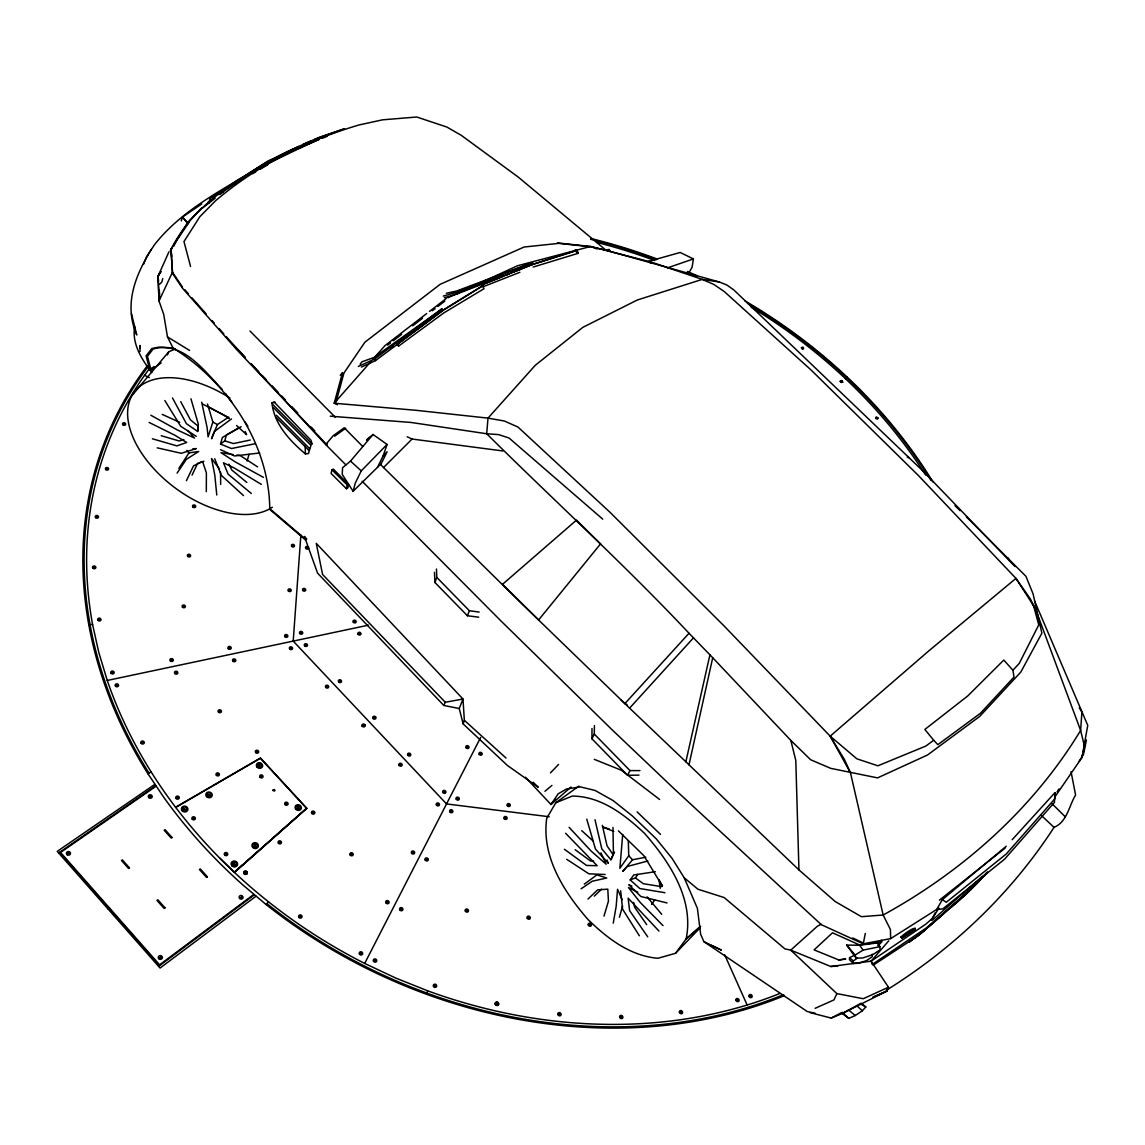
<?xml version="1.0" encoding="UTF-8"?>
<svg xmlns="http://www.w3.org/2000/svg" width="1145" height="1145" viewBox="0 0 1145 1145"><rect width="100%" height="100%" fill="white"/><g stroke="black" fill="none" stroke-linecap="round" stroke-linejoin="round"><path stroke-width="1.5" d="M872.261 954.186L872.261 956.705L866.736 960.455L858.907 963.246L853.34 963.446L849.418 959.61L849.576 957.649L855.086 954.93M206.315 491.677L206.386 472.871L202.622 461.607L193.562 465.815L186.406 480.7M638.996 775.136L627.56 775.294L591.965 738.826L591.994 728.535M131.432 313.615L136.756 334.97C122.801 302.881 136.599 272.009 154.403 244.815C177.203 215.747 209.234 196.983 240.565 178.52M362.192 481.286L500.637 620.619L611.459 729.165L674.248 788.891L821.351 924.716L863.23 943.838L890.667 938.614L936.71 909.445L942.779 908.915L1004.609 859.151L1054.445 802.373L1054.96 792.626L1012.18 839.7M140.019 351.529L140.119 345.475L140.019 348.309M591.965 738.826L594.284 734.045L594.427 725.601M1054.96 792.626L1054.788 798.881L1006.283 853.97L946.285 902.274L942.321 899.669L936.71 909.445M909.116 458.029L908.028 456.469M622.708 834.462L619.874 868.282L628.734 855.773L628.319 840.673M300.877 534.973L293.206 641.1L446.536 803.933L549.199 816.743M840.244 381.242L841.79 380.455L842.734 382.215M801.414 347.651C803.203 352.188 805.236 345.332 801.428 347.651M802.402 348.109L803.189 348.466L802.244 348.295M172.466 397.93L186.406 423.679L197.656 431.45L198.128 426.155L190.442 419.843L180.71 401.68M197.656 431.45L198.343 424.208L190.957 398.818M209.277 202.851L209.707 198.758L268.245 160.887L318.983 139.676M915.17 929.396L901.916 938.027L915.17 929.396C915.843 924.201 892.842 942.478 904.507 935.393M348.438 484.335L347.923 487.77L346.434 488.729L331.062 473.415L332.007 469.865L333.309 469.049L348.438 484.335L347.307 485.065L346.434 488.729M608.839 250.326L608.152 250.512M608.897 251.342L609.841 250.784L609.183 249.481M650.975 263.107L648.099 261.489L680.187 252.472L693.412 258.927L692.095 267.229L688.03 274.199M613.248 923.128L616.182 906.282L617.541 889.322L622.179 899.727M1054.917 796.891L1081.939 757.575L1087.75 725.357L1034.55 600.925M305.658 540.082L269.762 509.425C269.39 444.117 227.483 381.872 173.009 347.965L167.485 336.888L163.721 314.431L158.998 300.963L159.828 296.741M863.23 943.838L865.305 933.447M134.695 326.44C131.632 343.486 141.722 359.501 151.755 372.511M1086.433 739.971L1083.585 754.068L1079.148 761.353M1079.263 707.853L1081.91 712.147L1080.622 730.438C1033.248 808.685 962.988 871.145 883.153 915.012L861.426 916.687L835.263 901.587L798.938 869.914L688.989 764.803L712.72 657.731L689.032 633.257C624.082 564.213 553.937 500.408 486.697 433.755L410.969 422.448L330.261 416.193M688.989 764.803L685.869 761.769L709.929 654.825M1081.939 757.575L1084.501 746.497L1080.622 730.438L1036.297 611.187L1030.514 599.178L1015.958 578.382L918.218 475.332L811.118 370.035L724.227 291.503L713.836 284.447L702.257 279.394L651.362 262.119L590.577 246.476L557.443 242.94M373.041 434.499L350.513 461.106L342.584 467.718L342.226 474.345L353.104 491.291L355.293 483.047L361.248 470.881L387.082 444.446L373.041 434.499L366.472 440.023L370.622 436.846M162.762 278.593L161.817 282.028L159.742 284.203M336.1 401.967L343.944 373.055L364.869 342.226L440.124 284.332L524.067 247.034L558.76 243.37L590.147 246.705M255.178 443.73L231.49 448.539L220.513 444.06L224.778 440.839L226.395 434.957L239.419 427.557M619.431 917.274L622.594 905.938M220.513 444.06L222.388 437.462L241.123 426.67M247.105 461.034L249.066 454.365M603.987 916.115L608.439 901.172L607.795 889.15L597.661 889.865L588 899.04M181.296 220.87L182.484 216.977L201.821 203.924M207.503 404.028L212.855 422.061L208.089 436.889L207.088 427.471L201.677 402.138M426.742 994.332L427.629 990.811M463.167 723.926L464.355 720.319L462.981 699.022L316.249 543.331L322.589 574.489L445.276 702.257L462.981 699.022L459.217 708.526L463.167 723.926L507.292 765.375L538.222 787.273L533.212 782.278M353.104 491.291L377.478 467.346L383.189 455.782L387.082 444.446M478.696 617.184L467.418 615.752L434.957 582.49L436.775 577.381L436.474 569.022M467.418 615.752L469.335 610.714L436.775 577.381M594.999 819.734L601.783 848.817L610.9 859.795L614.521 852.08M143.554 264.309L146.517 256.852L151.269 249.381M525.398 777.212L550.974 804.491L558.145 793.857L566.646 788.919L580.429 786.916L595.071 790.436L613.176 800.613L632.298 815.898L656.114 838.684L672 858.278L684.195 877.757L697.892 889.207L724.184 897.565L784.926 948.89L790.737 950.135L830.783 966.494L871.102 961.17L888.477 987.233L886.946 991.055L842.52 1013.397L831.198 1018.062L810.073 1012.638M907.513 457.413L908.257 457.37M228.714 417.081L217.393 424.566L211.524 438.778L214.373 431.493L231.505 418.913M610.9 859.795L613.419 853.784L612.976 827.42M170.662 250.927L171.936 247.921L170.247 250.769M167.37 354.936L168.773 351.758L175.328 348.967M168.959 251.8L158.11 276.045L158.998 300.963L172.466 272.238L170.891 249.538L188.123 221.829L201.892 207.889L199.946 209.807M459.217 708.526L443.831 705.463L445.276 702.257M821.28 924.258L817.53 926.105L790.737 950.135L836.852 993.602L833.961 999.928L815.097 1008.33M192.059 475.103L197.713 463.138M886.316 990.282C953.112 948.675 1011.192 893.544 1054.03 827.363C1067.24 821.809 1068.886 806.037 1075.584 795.016L1071.033 771.601M779.859 993.459A468.477 380.827 26.2 0 1 427.844 990.883L395.884 978.116L364.683 963.432L480.671 737.423M173.782 246.146L176.029 241.781M627.56 775.294L629.993 770.599L639.955 770.614M935.308 912.651L931.486 919.979L938.943 908.085M175.571 807.254L260.473 757.99L306.803 808.284L242.182 865.548M578.855 786.114L555.797 802.788L546.737 818.274C541.299 856.603 563.898 891.726 587.943 919.449C607.279 938.299 630.065 955.946 657.931 958.279L675.521 953.298L699.938 928.008M176.788 240.321L189.268 221.901M160.901 271.694L158.11 276.045L158.998 300.963M160.873 271.666L158.082 276.017L158.54 281.226M178.863 468.405L188.954 452.905L198.715 451.473L186.363 459.317L177.103 473.114M664.93 892.714L639.812 888.534L630.179 879.932L635.432 877.929L637.808 874.365M1057.078 791.839L1059.053 788.891M651.591 904.435L654.611 900.113M630.179 879.932L633.715 874.966L655.341 871.717M675.521 953.298L686.141 938.957L699.337 927.378M241.151 866.121L242.568 864.919M360.131 364.139L361.963 361.806L373.986 357.469L441.927 308.921L442.857 310.481L396.714 344.488L398.646 346.048L443.888 312.871L483.977 288.726L482.532 285.878L441.669 310.996L440.725 309.479M340.294 375.274L342.512 372.612L334.197 403.226L337.431 404.715M131.861 395.698L168.773 351.758M645.809 857.204L632.57 859.766L622.765 871.302L627.36 866.479L647.841 860.983M987.09 872.175L971.103 888.992L926.462 927.851L872.261 964.405L871.102 961.17L888.778 940.775M555.64 799.167L550.974 804.491L571.026 787.03M370.751 361.748L334.197 403.226L416.107 410.311L487.999 418.125L504.358 421.017L517.941 427.028L610.013 512.287L724.241 626.115L830.182 736.163L856.846 758.806L877.886 765.805L925.761 746.096L933.733 740.271L937.827 744.679L980.363 713.349L1014.012 677.053L1012.91 670.254L1003.807 660.05L967.74 695.96L924.845 729.451L933.733 740.271M373.098 359.072L384.892 345.69L426.699 313.544M878.315 945.627L881.736 941.762L881.321 940.26M685.869 761.769L629.593 708.14L693.526 637.794M1006.24 846.241L942.321 899.669M621.005 699.881L624.884 703.574L689.032 633.257M147.218 365.913A472.041 383.761 26.2 0 0 147.92 773.748L163.864 797.435A478.667 388.556 26.3 0 0 242.883 884.971L266.084 904.521L268.545 901.845M841.432 1012.953L848.817 1018.392L855.272 1015.515L862.342 1010.777L865.82 1006.985L861.698 1003.592M1012.91 670.254L1019.25 663.399L1038.758 624.884L1033.549 605.705L1015.958 578.382L928.81 650.875L830.182 736.163L850.477 772.789L883.153 915.012L890.409 929.497L890.667 938.614M983.24 875.939L977.801 881.707A444.704 355.68 28.6 0 1 950.98 907.37M987.605 872.204L982.152 877.986A406.289 324.951 29.8 0 1 955.288 903.691L928.38 926.992M550.459 772.904L558.574 764.445M972.563 886.287L962.687 896.578L918.319 935.579L873.105 965.249M982.109 876.612L932.474 920.05M377.478 467.346L381.357 463.41L387.11 451.788L383.189 455.782M842.72 382.201L841.303 382.459L840.23 381.228M379.868 463.797L383.546 467.518L412.071 439.036L502.998 450.973M594.327 896.134L601.526 889.164M236.5 870.257L306.474 808.255L260.43 758.291L175.715 807.454M236.056 870.644L234.238 872.247L218.409 856.761A468.477 380.827 26.2 0 1 107.258 680.459L98.799 652.435L92.573 624.454A468.477 380.827 26.2 0 1 149.838 368.117M219.869 858.249L234.424 872.418L306.803 808.284M236.07 870.629L241.237 866.393M700.668 926.291L686.141 938.957C694.271 899.14 669.596 862.028 644.592 833.403C624.626 814.596 601.025 796.29 572.3 796.061L555.797 802.788M932.23 918.562L925.647 924.273L871.102 961.17M942.879 914.411L920.308 934.048L909.044 942.192L924.559 930.413M544.948 791.281L551.904 785.441M939.372 900.185L1005.081 848.159M202.894 207.803L215.174 198.199M220.641 193.934L223.375 191.802M915.299 928.194L905.638 934.735M429.489 311.411L446.206 298.544M387.697 345.074L390.488 342.927M393.265 340.781L401.623 334.354M412.772 325.781L422.519 318.281M432.266 310.767L435.057 308.635M437.834 306.488L444.804 301.121M253.789 894.431L159.584 964.834L60.528 852.438L156.064 786.2M158.625 966.38L254.29 894.846M255.979 896.234L160.071 968.026L57.25 851.365L154.833 784.354M358.313 366.472L374.529 359.072L441.927 308.921M400.936 341.353L403.741 339.263M414.977 330.891L422.004 325.652M361.419 367.058L375.474 360.618L442.857 310.481L482.532 285.878M584.293 884.14L596.931 874.866L606.736 878.015L592.294 881.221L581.059 888.821M390.545 348.037L393.379 345.976M418.941 327.456L421.789 325.409M334.626 436.202L345.675 428.244M108.26 909.216L109.677 908.2M273.097 790.58C279.237 790.723 268.431 790.637 274.614 789.492M362.378 726.316L364.768 724.599M373.184 718.545L375.546 716.842M842.405 380.841L840.459 381.815M845.439 378.666L847.372 377.263M154.074 366.586L149.737 369.663L146.102 355.909L151.798 348.552L159.055 347.064L173.009 347.965M161.202 362.879L151.068 370.093L147.447 356.338L153.158 348.982C182.856 340.652 204.225 370.837 222.187 389.4M58.681 852.953L155.72 785.699M853.34 963.446L853.283 960.941L857.433 958.107M241.166 897.981L241.667 896.893L240.565 897.723M326.969 443.73L325.695 444.561L251.213 364.182M234.467 864.804L235.183 864.346L234.224 863.173L233.508 863.631L234.367 864.761M207.789 202.393L210.794 200.461M183.844 808.699L185.504 809.4L183.959 809.501L184.03 808.585M856.116 958.15L855.1 955.002L863.115 950.107L879.89 946.686L880.033 949.906L872.948 954.558L862.757 957.964L856.116 958.15L846.713 945.112L859.523 945.197L878.072 942.865L879.89 946.686M252.716 173.611L255.707 171.864M260.173 169.26L267.644 164.909M842.52 1013.397L861.054 1003.192M907.384 457.127L908.157 457.256M831.198 1018.062L841.976 1012.466M875.653 418.412L877.499 419.127L877.972 417.968M318.339 139.504C263.522 165.681 199.845 191.773 171.092 249.266L172.537 273.426L182.527 288.254L236.9 349.84L327.126 445.004M298.974 146.403L296.483 147.548A354.449 272.267 22.6 0 0 265.053 164.036C248.579 172.695 234.181 184.932 218.595 194.578L236.4 180.953L260.087 166.211A385.765 298.086 23.2 0 1 291.474 149.752L310.524 141.107M447.838 297.8L467.26 288.869M473.744 285.892L517.468 265.769L590.577 246.476L597.132 248.98M446.35 293.263L456.34 291.102L532.497 262.548L533.112 264.223L577.18 250.268L578.096 253.331L533.198 267.043M147.92 773.748L149.05 773.233L141.751 761.21A470.853 382.788 26.2 0 1 148.235 366.457M148.936 773.047L151.197 772.002M888.477 987.233L863.244 998.726L836.852 993.602M302.996 144.442L319.698 137.142L344.53 128.755L314.632 139.361M441.669 310.996L442.857 310.481M322.26 138.302L327.169 136.255M574.704 250.297L575.849 249.839L576.765 252.902M519.887 272.281L483.304 286.679L481.773 284.919L533.112 264.223L456.884 294.05L444.417 297.7M533.684 264.166L577.18 250.268M481.773 284.919L502.827 276.446M506.076 275.144L509.31 273.841M517.411 270.578L520.646 269.275M443.272 296.083L456.254 292.361L532.497 262.548M456.912 293.134L503.628 275.444M511.972 272.295L515.307 271.022M667.349 267.916L693.412 258.927M271.895 402.84L274.185 402.067L311.025 440.324L311.755 442.829L308.434 453.563L305.386 453.892C289.628 440.625 274.299 424.265 271.895 402.84L275.158 402.253M183.844 439.523L179.221 440.997L161.23 435.73M199.273 462.666L203.924 461.278M107.258 680.459L368.432 625.17M250.297 440.023L233.451 443.559L224.778 440.839M881.736 941.762L859.466 944.926L832.515 932.817L814.095 949.878L838.798 959.954L845.554 959.038M838.813 959.925L845.568 959.009M259.729 452.976L234.525 455.968L220.556 449.727M88.809 624.769L92.573 624.454M192.818 448.783L196.31 448.597L181.311 453.291L157.223 447.852M830.783 966.494L837.696 966.151M605.132 874.494L588.916 873.835L566.746 859.322M841.503 380.999L841.961 381.843L841.532 381.213M593.668 861.14L590.376 860.883L575.176 849.733M469.335 610.714L479.154 612.06M1015.057 566.589L923.958 471.998L733.845 289.943L726.889 285.048L719.332 281.985L702.257 279.394L637.221 300.033L582.819 327.356L535.33 365.241L487.999 418.125L486.697 433.755L498.662 434.599L509.053 438.02L602.742 519.157M233.308 454.565L221.014 452.676L235.441 462.007L263.436 477.365M236.829 455.095L240.335 455.638L257.582 466.888M661.71 886.645L643.333 883.711L635.432 877.929M712.72 657.731L790.837 740.414L810.617 759.736L830.755 768.352L877.557 777.884L927.507 755.013L979.705 716.412L1020.753 672.144L1041.878 633.199L1033.119 593.997L1025.934 576.293L966.38 516.882M815.111 1013.21L807.282 1011.55L703.874 941.648L700.64 934.248L697.391 908.3L684.195 877.757M591.893 246.891L606.106 250.326L518.327 177.146L461.32 135.368L446.908 127.066L416.766 117.005L382.63 119.824L359.072 124.948C307.103 140.248 257.138 165.452 215.732 200.59L199.845 216.706L183.973 241.552L190.542 266.427M667.02 902.947L640.842 896.478L628.805 884.713L631.925 886.115M604.789 249.911L719.332 281.985M608.553 251.327L607.236 249.767L609.197 249.481M152.371 438.778L176.902 445.892L186.678 442.485L175.013 435.3L149.122 422.448M865.82 1006.985L860.954 1004.151M609.297 829.037L602.513 826.962L613.792 831.399M594.284 759.335L621.42 770.27L659.606 799.468M69.115 853.139L67.741 853.054L68.356 853.984M68.085 853.869L69.086 852.968M160.686 956.948L159.699 957.893L161.044 957.778L160.772 956.977M150.267 795.861L149.651 796.877M150.525 795.975L150.94 796.705M149.737 796.906L150.868 796.118M258.813 765.933L259.629 766.277L260.201 765.06L258.698 765.146L259.428 766.191M900.514 937.111L901.974 937.741M162.218 414.39L179.665 422.333M407.191 436.789L412.071 439.036M712.376 945.884L721.364 950.092L703.874 941.648M852.739 937.984L862.271 942.507M624.884 703.574L627.059 704.619M637.779 892.227L628.49 887.575L640.141 902.36L663.012 925.604M144.599 375.259L149.365 377.664M202.622 404.056L226.51 416.365L229.014 418.655M208.934 407.062L229.086 418.168M212.855 422.061L217.393 424.566M150.854 415.249L177.174 429.862L194.521 438.063L187.894 430.563M167.485 336.888L189.569 350.427M261.318 484.378L234.496 468.133L223.461 462.78L228.113 474.159L251.285 493.452M196.253 436.331L180.695 426.269L164.823 400.521M564.413 849.275L586.541 865.448L597.146 865.706L565.573 833.259M848.445 1009.933L855.272 1015.515M246.805 482.446L231.791 470.008L228.885 464.111M271.122 509.854L305.686 539.367M849.576 957.649L853.283 960.941M857.061 1006.011L862.342 1010.777M464.355 720.319L506.047 758.062M350.513 461.106L361.248 470.881M236.557 425.525L246.619 434.671L245.216 431.522M243.499 495.599L221.357 475.39L214.73 458.759M581.732 830.655L593.382 841.274M842.291 1012.395L848.817 1018.392M1041.32 815.412L1054.03 827.363M637.135 811.877L660.522 834.433M629.593 708.14L520.331 602.299L383.546 467.518M618.414 830.869L643.891 855.701L662.425 886.058L659.019 879.775L660.25 888.291M954.959 505.632L960.04 510.627M1051.997 803.69L1065.251 816.771M332.007 469.865L347.307 485.065M345.833 464.827L325.695 444.561L333.166 435.758L344.23 427.786L362.664 446.407M272.624 404.342L312.227 444.103M273.311 407.534L310.381 444.79M276.46 415.306L309.522 448.554M276.059 417.395L308.849 450.386M249.968 331.019L335.227 417.181M594.284 734.045L629.993 770.599M628.734 855.773L632.57 859.766M443.831 705.463L317.58 573.158L304.413 536.461L306.803 539.109M236.8 348.624L245.331 357.626L226.166 336.587M251.428 364.053L258.741 371.753M262.391 375.617L266.041 379.467M272.138 385.894L278.235 392.32M281.885 396.17L285.534 400.034M291.631 406.461L297.729 412.887M311.125 427.028L314.775 430.878M569.094 827.305L591.049 850.993L606.163 864.232L600.968 852.91M658.976 931.071L628.118 898.152L629.621 910.647L647.712 936.825M184.832 289.742L188.381 293.764M191.916 297.772L206.086 313.83M211.997 320.528L214.358 323.205M219.081 328.558L223.805 333.911M59.569 852.338L159.498 965.722M186.878 222.116L182.484 216.977L188.009 223.619M846.713 945.112L855.1 955.002M647.082 896.864L661.71 914.297M186.864 450.4L188.954 452.905M576.035 250.726L578.096 253.331M219.525 468.992L211.539 458.544L214.773 474.975L216.777 494.998M859.523 945.197L863.115 950.107M225.551 393.479L231.762 402.052M646.725 924.673L634.631 907.255L633.643 902.375M612.947 854.471L607.036 845.84L602.356 825.359M172.466 272.238L182.47 287.066M245.144 422.047L247.878 426.341M639.368 935.78L622.594 909.187L620.633 890.738M830.182 736.163L844.523 759.636L850.477 772.789M374.529 359.072L375.474 360.618M877.986 417.968L876.297 416.894L875.653 418.397M1008.258 558.087L1009.919 561.207M1032.175 603.386L1033.821 606.506M724.67 954.801L747.141 1004.995M606.95 860.009L608.324 863.301L595.457 849.046L586.77 819.162M531.352 263.078L531.996 264.71M397.873 344.072L398.646 346.048M456.254 292.361L456.884 294.05M790.837 740.414L795.804 760.48L798.938 869.914M482.846 284.532L483.304 286.679M170.891 249.538L171.822 256.308M159.255 289.842L159.685 295.009M434.47 572.328L434.957 582.49M878.072 942.865L878.158 945.627M305.142 445.534L305.386 453.892M220.541 472.069L220.67 484.421M364.683 963.432A468.477 380.827 26.2 0 1 234.424 872.418M596.516 242.311A468.477 380.827 26.2 0 1 654.783 260.559M751.192 307.203A468.477 380.827 26.2 0 1 925.704 475.146M711.732 945.713A1.675 1.431 40.2 0 1 711.474 945.369M783.667 994.604A470.853 382.788 26.2 0 1 427.114 993.187L412.744 987.72A470.853 382.788 26.2 0 1 266.899 903.634M590.591 239.248A470.853 382.788 26.2 0 1 656.715 259.672M687.243 272.181A470.853 382.788 26.2 0 1 696.732 276.489M747.442 303.196A470.853 382.788 26.2 0 1 931.114 480.585M784.268 995.721A472.041 383.761 26.2 0 1 266.084 904.521M590.663 238.475A472.041 383.761 26.2 0 1 656.929 258.942M687.53 271.479A472.041 383.761 26.2 0 1 697.033 275.802M744.851 300.806A472.041 383.761 26.2 0 1 932.889 481.845M272.338 507.221A90.67 52.613 36.3 0 1 168.859 483.004A90.67 52.613 36.3 0 1 133.808 392.62A90.67 52.613 36.3 0 1 229.988 398.059M877.285 418.125L876.197 417.825L877.285 418.125M749.918 995.835L751.163 996.465L749.918 995.835M750.218 995.95L750.891 996.293L750.218 995.95M736.85 999.814L738.081 1000.444L736.85 999.814M737.137 999.928L737.809 1000.272L737.165 999.843M680.316 1011.922L681.576 1012.552L680.316 1011.922M680.617 1012.037L681.304 1012.38L680.617 1012.037M620.576 1016.746C621.391 1019.393 622.637 1015.171 620.576 1016.746M620.876 1016.86L621.563 1017.204L620.876 1016.86M589.188 924.459L590.491 924.931L589.188 924.459M589.489 924.559L590.19 924.816L589.489 924.559M558.789 1013.983L560.134 1014.47L558.789 1013.983M559.089 1014.098L559.79 1014.441L559.132 1014.012M528.031 917.431L529.348 917.918L528.031 917.431M528.332 917.546L529.047 917.803L528.332 917.546M496.257 1003.535L497.603 1004.036L496.257 1003.535M496.558 1003.65L497.302 1003.922L496.558 1003.65M505.174 817.831L505.847 818.16L505.274 817.687M508.065 804.806L509.267 805.422L508.137 804.663M506.19 818.045L504.888 817.716L506.19 818.045M508.351 804.906L509.053 805.178L508.351 804.906M466.158 910.332L467.475 910.819L466.158 910.332M466.459 910.432L467.174 910.704L466.459 910.432M479.955 753.51L481.215 753.982L479.955 753.51M480.242 753.625L480.929 753.882L480.242 753.625M434.327 985.53L435.672 986.031L434.327 985.53M434.628 985.645L435.372 985.917L434.628 985.645M451.617 811.275L450.901 811.089L451.617 811.275M451.917 811.304L450.6 810.989L451.917 811.304M457.027 798.409L458.315 798.881L457.027 798.409M457.313 798.523L457.986 798.852L457.356 798.437M466.788 746.841L467.976 747.442L466.845 746.712M467.074 746.941L467.761 747.198L467.103 746.869M443.659 791.624L444.947 792.111L443.659 791.624M443.945 791.739L444.646 791.996L443.945 791.739M425.983 859.194L427.228 859.823L426.054 859.051M426.283 859.294L426.956 859.637L426.326 859.222M437.175 804.176L438.478 804.663L437.175 804.176M437.476 804.291L438.177 804.549L437.476 804.291M413.688 852.596L412.329 852.438L413.688 852.596M400.578 908.93L401.838 909.574L400.664 908.787M400.879 909.044L401.566 909.388L400.922 908.958M412.644 852.381L413.331 852.724L412.758 852.238M375.417 960.569L374.658 960.397L375.417 960.569M386.738 901.902L388.069 902.389L386.738 901.902M375.746 960.612L374.329 960.455L375.746 960.612M387.039 902.017L387.769 902.274L387.039 902.017M408.507 754.355L409.795 754.827L408.507 754.355M408.794 754.455L409.495 754.712L408.837 754.383M399.848 764.488L401.136 764.96L399.848 764.488M400.149 764.588L400.85 764.846L400.149 764.588M360.289 953.141L361.648 953.628L360.289 953.141M360.589 953.241L361.29 953.599L360.632 953.17M351.93 854.299L351.186 854.113L351.93 854.299M352.245 854.327L350.857 854.17L352.245 854.327M373.728 717.457L375.002 717.929L373.8 717.328M374.014 717.572L374.716 717.829L374.014 717.572M362.936 725.229L364.21 725.701L362.936 725.229M363.223 725.329L363.924 725.586L363.266 725.257M301.049 916.572L299.618 916.415L301.049 916.572M358.8 633.414L360.045 633.886L358.8 633.414M299.961 916.358L300.706 916.63L300.004 916.272M339.306 680.946L340.58 681.432L339.306 680.946M339.593 681.06L340.28 681.318L339.593 681.06M312.513 812.377L313.844 812.864L312.513 812.377M312.814 812.478L313.501 812.821L312.928 812.349M353.948 621.306L355.193 621.778L353.948 621.306M326.425 686.399L327.699 686.871L326.425 686.399M326.711 686.499L327.413 686.771L326.754 686.428M279.394 842.205L280.124 842.477L279.394 842.205M280.468 842.434L279.051 842.262L280.468 842.434M285.749 803.447L287.066 803.933L285.749 803.447M286.05 803.561L286.765 803.833L286.05 803.561M305.529 644.936L306.216 645.193L305.529 644.936M306.531 645.15L305.2 644.964L306.531 645.15M244.873 872.533L246.218 873.034L244.873 872.533M245.173 872.647L245.917 872.919L245.173 872.647M300.491 632.555L301.75 633.028L300.491 632.555M300.777 632.655L301.464 632.913L300.82 632.598M303.525 589.532L304.77 590.004L303.597 589.417M260.688 776.181L262.005 776.668L260.688 776.181M290.315 647.998L291.589 648.471L290.315 647.998M260.988 776.296L261.704 776.568L261.031 776.224M290.615 648.099L291.302 648.371L290.615 648.099M256.666 751.564L257.382 751.836L256.666 751.564M257.725 751.793L256.337 751.607L257.725 751.793M285.606 635.69L286.865 636.162L285.606 635.69M285.892 635.79L286.579 636.047L285.892 635.79M306.488 547.525L307.719 547.997L306.488 547.525M226.381 854.127L225.622 853.941L226.381 854.127M226.71 854.156L225.279 853.998L226.71 854.156M288.998 589.99L290.257 590.462L288.998 589.99M289.284 590.104L289.971 590.362L289.327 590.033M293.592 545.779L292.333 545.449L293.592 545.779M217.049 774.163L218.38 774.664L217.049 774.163M217.364 774.278L218.08 774.55L217.364 774.278M219.081 711.002L220.384 711.489L219.081 711.002M192.975 818.06L194.321 818.56L192.975 818.06M219.382 711.117L220.098 711.374L219.382 711.117M193.276 818.174L194.02 818.446L193.276 818.174M233.523 660.092L234.811 660.565L233.523 660.092M233.809 660.193L234.51 660.465L233.852 660.121M228.9 647.612L230.188 648.099L228.9 647.612M229.186 647.726L229.887 647.984L229.243 647.655M177.933 797.664L177.16 797.578L177.933 797.664M178.262 797.707L176.845 797.535L178.262 797.707M175.5 672.444L176.802 672.931L175.5 672.444M175.8 672.559L176.459 672.888L175.915 672.416M184.431 606.478L183.085 606.292L184.431 606.478M170.991 659.806L172.28 660.279L170.991 659.806M171.278 659.906L171.993 660.178L171.278 659.906M142.209 742.375L142.939 742.647L142.209 742.375M143.282 742.604L141.865 742.418L143.282 742.604M183.415 606.249L184.102 606.506L183.415 606.249M188.381 555.382L189.641 555.855L188.467 555.253M188.667 555.482L189.354 555.74L188.71 555.411M193.791 506.133L193.834 506.061M194.779 506.362L193.462 506.162L194.779 506.362M116.218 685.068L117.534 685.554L116.218 685.068M116.518 685.168L117.234 685.44L116.518 685.168M112.124 672.358L112.84 672.63L112.167 672.287M113.183 672.587L111.781 672.401L113.183 672.587M98.67 619.316L99.973 619.803L98.67 619.316M98.971 619.431L99.672 619.688L99.014 619.359M94.563 567.405L93.847 567.219L94.563 567.405M94.878 567.448L93.504 567.262L94.878 567.448M97.239 516.882L96.523 516.696L97.239 516.882M97.54 516.925L96.194 516.724L97.54 516.925M106.37 468.577L107.616 469.049L106.37 468.577M106.657 468.677L107.329 468.935L106.657 468.677M123.474 423.793L124.705 424.251L123.474 423.793M600.538 543.904L538.608 619.96L502.555 584.279L576.465 520.145L600.538 543.904M164.994 907.828L164.136 908.457L156.98 900.414L157.853 899.784L164.994 907.828M207.388 876.812L206.544 877.428L199.445 869.527L200.289 868.912L207.388 876.812M129.428 867.838L128.569 868.454L121.499 860.496L122.372 859.895L129.428 867.838M172.051 837.496L171.206 838.097L164.179 830.282L165.023 829.681L172.051 837.496M255.034 844.795L254.448 846.069L255.278 846.413L255.993 845.955L255.034 844.795M298.101 806.781L297.543 808.012L298.358 808.356L299.045 807.912L298.101 806.781M209.85 795.231L208.204 794.53L209.85 795.231M886.946 991.055L873.163 997.109L886.946 991.055M359.43 954.028A1.76 1.603 25.1 0 0 362.421 954.357A1.76 1.603 25.1 0 0 361.047 951.767A1.76 1.603 25.1 0 0 359.43 954.028M288.425 591.02A1.617 1.345 16.9 0 0 291.145 590.806A1.617 1.345 16.9 0 0 289.313 588.873A1.617 1.345 16.9 0 0 288.425 591.02M232.907 661.166A1.675 1.417 14.7 0 0 235.727 660.908A1.675 1.417 14.7 0 0 233.852 658.905A1.675 1.417 14.7 0 0 232.907 661.166M527.258 918.29A1.703 1.503 33.2 0 0 530.121 918.619A1.703 1.503 33.2 0 0 528.704 916.115A1.703 1.503 33.2 0 0 527.258 918.29M399.047 765.275A1.66 1.446 23.1 0 0 401.881 765.633A1.66 1.446 23.1 0 0 400.55 763.257A1.66 1.446 23.1 0 0 399.047 765.275M257.782 766.721A2.29 2.004 16 0 0 261.661 766.291A2.29 2.004 16 0 0 259.071 763.486A2.29 2.004 16 0 0 257.782 766.721M350.055 854.843A1.717 1.531 22 0 0 352.975 855.2A1.717 1.531 22 0 0 351.63 852.71A1.717 1.531 22 0 0 350.055 854.843M182.885 810.316A2.347 2.075 11.7 0 0 186.878 809.859A2.347 2.075 11.7 0 0 184.259 806.967A2.347 2.075 11.7 0 0 182.885 810.316M187.766 556.398A1.646 1.345 13.1 0 0 190.542 556.184A1.646 1.345 13.1 0 0 188.725 554.252A1.646 1.345 13.1 0 0 187.766 556.398M304.656 645.88A1.646 1.388 17.7 0 0 307.404 645.637A1.646 1.388 17.7 0 0 305.543 643.662A1.646 1.388 17.7 0 0 304.656 645.88M353.404 622.35A1.617 1.345 19.5 0 0 356.095 622.107A1.617 1.345 19.5 0 0 354.234 620.161A1.617 1.345 19.5 0 0 353.404 622.35M224.663 855.043A1.746 1.574 14.1 0 0 227.64 854.685A1.746 1.574 14.1 0 0 225.679 852.51A1.746 1.574 14.1 0 0 224.663 855.043M588.272 924.917A1.703 1.488 35.8 0 0 591.006 925.919A1.703 1.488 35.8 0 0 590.247 923.242A1.703 1.488 35.8 0 0 588.272 924.917M299.918 633.614A1.632 1.374 17.5 0 0 302.652 633.371A1.632 1.374 17.5 0 0 300.791 631.396A1.632 1.374 17.5 0 0 299.918 633.614M442.872 792.426A1.675 1.446 25.6 0 0 445.691 792.784A1.675 1.446 25.6 0 0 444.346 790.394A1.675 1.446 25.6 0 0 442.872 792.426M305.915 548.527A1.603 1.302 17.4 0 0 308.592 548.326A1.603 1.302 17.4 0 0 306.774 546.423A1.603 1.302 17.4 0 0 305.915 548.527M399.748 909.803A1.732 1.56 26.3 0 0 402.682 910.132A1.732 1.56 26.3 0 0 401.308 907.599A1.732 1.56 26.3 0 0 399.748 909.803M257.124 767.193A3.192 2.791 16 0 0 262.491 766.606A3.192 2.791 16 0 0 258.899 762.699A3.192 2.791 16 0 0 257.124 767.193M311.912 813.537A1.703 1.503 19.2 0 0 314.775 813.208A1.703 1.503 19.2 0 0 312.828 811.104A1.703 1.503 19.2 0 0 311.912 813.537M289.742 649.058A1.646 1.388 17.1 0 0 292.49 648.814A1.646 1.388 17.1 0 0 290.63 646.825A1.646 1.388 17.1 0 0 289.742 649.058M325.853 687.487A1.646 1.403 18.8 0 0 328.615 687.215A1.646 1.403 18.8 0 0 326.726 685.211A1.646 1.403 18.8 0 0 325.853 687.487M170.347 660.894A1.689 1.431 12 0 0 173.21 660.636A1.689 1.431 12 0 0 171.349 658.604A1.689 1.431 12 0 0 170.347 660.894M407.72 755.142A1.66 1.431 23.3 0 0 410.525 755.5A1.66 1.431 23.3 0 0 409.209 753.138A1.66 1.431 23.3 0 0 407.72 755.142M192.317 819.262A1.746 1.546 12.2 0 0 195.28 818.918A1.746 1.546 12.2 0 0 193.348 816.771A1.746 1.546 12.2 0 0 192.317 819.262M291.76 546.451A1.603 1.317 16.9 0 0 294.437 546.237A1.603 1.317 16.9 0 0 292.633 544.347A1.603 1.317 16.9 0 0 291.76 546.451M239.577 898.41A1.989 1.803 15.2 0 0 242.926 897.966A1.989 1.803 15.2 0 0 240.708 895.504A1.989 1.803 15.2 0 0 239.577 898.41M338.734 682.034A1.646 1.403 19.4 0 0 341.482 681.762A1.646 1.403 19.4 0 0 339.593 679.772A1.646 1.403 19.4 0 0 338.734 682.034M504.115 818.532A1.675 1.446 29 0 0 506.92 818.875A1.675 1.446 29 0 0 505.546 816.471A1.675 1.446 29 0 0 504.115 818.532M95.593 517.597A1.66 1.345 10.1 0 0 98.398 517.397A1.66 1.345 10.1 0 0 96.609 515.479A1.66 1.345 10.1 0 0 95.593 517.597M206.572 796.619A3.249 2.862 13.2 0 0 212.054 795.99A3.249 2.862 13.2 0 0 208.447 792.025A3.249 2.862 13.2 0 0 206.572 796.619M218.452 712.118A1.689 1.46 14 0 0 221.328 711.832A1.689 1.46 14 0 0 219.425 709.785A1.689 1.46 14 0 0 218.452 712.118M174.856 673.546A1.689 1.446 12.1 0 0 177.733 673.274A1.689 1.446 12.1 0 0 175.858 671.242A1.689 1.446 12.1 0 0 174.856 673.546M358.242 634.473A1.617 1.36 19.8 0 0 360.933 634.23A1.617 1.36 19.8 0 0 359.072 632.269A1.617 1.36 19.8 0 0 358.242 634.473M299.031 917.488A1.76 1.603 19.7 0 0 301.979 917.088A1.76 1.603 19.7 0 0 299.976 914.898A1.76 1.603 19.7 0 0 299.031 917.488M158.754 958.637A2.047 1.875 8.3 0 0 162.246 958.165A2.047 1.875 8.3 0 0 159.985 955.617A2.047 1.875 8.3 0 0 158.754 958.637M148.75 797.55A1.975 1.732 9.8 0 0 152.099 797.178A1.975 1.732 9.8 0 0 149.938 794.773A1.975 1.732 9.8 0 0 148.75 797.55M92.888 568.163A1.675 1.374 9.6 0 0 95.751 567.934A1.675 1.374 9.6 0 0 93.933 565.973A1.675 1.374 9.6 0 0 92.888 568.163M372.926 718.23A1.66 1.417 21.2 0 0 375.732 718.602A1.66 1.417 21.2 0 0 374.429 716.269A1.66 1.417 21.2 0 0 372.926 718.23M111.151 673.36A1.717 1.46 9.3 0 0 114.071 673.088A1.717 1.46 9.3 0 0 112.21 671.042A1.717 1.46 9.3 0 0 111.151 673.36M67.254 854.8A2.032 1.803 4.2 0 0 70.475 853.597A2.032 1.803 4.2 0 0 67.641 851.694A2.032 1.803 4.2 0 0 67.254 854.8M105.741 469.55A1.632 1.302 10.8 0 0 108.503 469.378A1.632 1.302 10.8 0 0 106.743 467.503A1.632 1.302 10.8 0 0 105.741 469.55M285.134 804.62A1.717 1.517 17.6 0 0 288.01 804.291A1.717 1.517 17.6 0 0 286.078 802.173A1.717 1.517 17.6 0 0 285.134 804.62M122.844 424.738A1.603 1.274 11.6 0 0 125.578 424.595A1.603 1.274 11.6 0 0 123.832 422.748A1.603 1.274 11.6 0 0 122.844 424.738M296.526 808.814A2.304 2.032 18.3 0 0 300.391 808.37A2.304 2.032 18.3 0 0 297.772 805.522A2.304 2.032 18.3 0 0 296.526 808.814M749.045 996.322A1.717 1.46 43 0 0 751.764 997.324A1.717 1.46 43 0 0 750.905 994.604A1.717 1.46 43 0 0 749.045 996.322M98.012 620.39A1.703 1.417 9.3 0 0 100.903 620.146A1.703 1.417 9.3 0 0 99.057 618.143A1.703 1.417 9.3 0 0 98.012 620.39M466.015 747.613A1.646 1.403 25.7 0 0 468.777 747.971A1.646 1.403 25.7 0 0 467.446 745.638A1.646 1.403 25.7 0 0 466.015 747.613M295.854 809.3A3.206 2.82 18.3 0 0 301.235 808.671A3.206 2.82 18.3 0 0 297.585 804.735A3.206 2.82 18.3 0 0 295.854 809.3M192.904 507.02A1.617 1.302 13.5 0 0 195.638 506.834A1.617 1.302 13.5 0 0 193.848 504.945A1.617 1.302 13.5 0 0 192.904 507.02M228.284 648.685A1.66 1.403 14.5 0 0 231.104 648.442A1.66 1.403 14.5 0 0 229.243 646.438A1.66 1.403 14.5 0 0 228.284 648.685M260.072 777.34A1.703 1.503 16.1 0 0 262.949 777.026A1.703 1.503 16.1 0 0 261.017 774.922A1.703 1.503 16.1 0 0 260.072 777.34M252.716 847.4A3.249 2.905 16 0 0 258.212 846.727A3.249 2.905 16 0 0 254.548 842.706A3.249 2.905 16 0 0 252.716 847.4M253.403 846.899A2.347 2.09 16 0 0 257.353 846.413A2.347 2.09 16 0 0 254.72 843.507A2.347 2.09 16 0 0 253.403 846.899M207.259 796.133A2.333 2.061 13.2 0 0 211.21 795.689A2.333 2.061 13.2 0 0 208.605 792.827A2.333 2.061 13.2 0 0 207.259 796.133M232.564 865.291A2.362 2.118 14.6 0 0 236.557 864.804A2.362 2.118 14.6 0 0 233.909 861.87A2.362 2.118 14.6 0 0 232.564 865.291M425.181 860.024A1.703 1.503 26.4 0 0 428.058 860.367A1.703 1.503 26.4 0 0 426.684 857.906A1.703 1.503 26.4 0 0 425.181 860.024M449.813 811.791A1.675 1.46 26.4 0 0 452.647 812.149A1.675 1.46 26.4 0 0 451.287 809.73A1.675 1.46 26.4 0 0 449.813 811.791M436.388 804.992A1.675 1.46 25.6 0 0 439.222 805.336A1.675 1.46 25.6 0 0 437.877 802.931A1.675 1.46 25.6 0 0 436.388 804.992M362.135 726.002A1.66 1.431 20.8 0 0 364.954 726.374A1.66 1.431 20.8 0 0 363.652 724.026A1.66 1.431 20.8 0 0 362.135 726.002M411.542 853.111A1.703 1.503 25.5 0 0 414.418 853.454A1.703 1.503 25.5 0 0 413.059 850.993A1.703 1.503 25.5 0 0 411.542 853.111M302.953 590.562A1.617 1.345 17.4 0 0 305.658 590.333A1.617 1.345 17.4 0 0 303.826 588.401A1.617 1.345 17.4 0 0 302.953 590.562M385.894 902.761A1.732 1.56 25.3 0 0 388.842 903.104A1.732 1.56 25.3 0 0 387.468 900.571A1.732 1.56 25.3 0 0 385.894 902.761M465.357 911.191A1.717 1.531 30 0 0 468.248 911.52A1.717 1.531 30 0 0 466.859 909.001A1.717 1.531 30 0 0 465.357 911.191M182.184 810.817A3.263 2.891 11.7 0 0 187.737 810.173A3.263 2.891 11.7 0 0 184.102 806.166A3.263 2.891 11.7 0 0 182.184 810.817M479.183 754.297A1.646 1.403 26.4 0 0 481.959 754.655A1.646 1.403 26.4 0 0 480.614 752.308A1.646 1.403 26.4 0 0 479.183 754.297M456.24 799.21A1.675 1.446 26.4 0 0 459.059 799.568A1.675 1.446 26.4 0 0 457.714 797.163A1.675 1.446 26.4 0 0 456.24 799.21M231.877 865.806A3.278 2.948 14.6 0 0 237.43 865.119A3.278 2.948 14.6 0 0 233.737 861.04A3.278 2.948 14.6 0 0 231.877 865.806M619.645 1017.232A1.746 1.546 41 0 0 622.436 1018.263A1.746 1.546 41 0 0 621.635 1015.472A1.746 1.546 41 0 0 619.645 1017.232M679.414 1012.409A1.732 1.503 42.3 0 0 682.162 1013.425A1.732 1.503 42.3 0 0 681.347 1010.663A1.732 1.503 42.3 0 0 679.414 1012.409M244.243 873.75A1.732 1.56 15.4 0 0 247.177 873.377A1.76 1.574 15.4 0 0 245.216 871.202A1.76 1.574 15.4 0 0 244.228 873.764A1.76 1.574 15.4 0 0 247.191 873.392A1.732 1.56 15.4 0 0 245.216 871.231A1.732 1.56 15.4 0 0 244.243 873.75M255.75 752.594A1.703 1.474 15.8 0 0 258.613 752.294A1.703 1.474 15.8 0 0 256.709 750.218A1.703 1.474 15.8 0 0 255.75 752.594M176.215 798.552A1.746 1.531 11.4 0 0 179.178 798.222A1.746 1.531 11.4 0 0 177.246 796.09A1.746 1.531 11.4 0 0 176.215 798.552M373.499 961.185A1.76 1.603 26.3 0 0 376.49 961.499A1.76 1.603 26.3 0 0 375.102 958.909A1.76 1.603 26.3 0 0 373.499 961.185M495.284 1004.036A1.76 1.589 35.6 0 0 498.118 1005.067A1.76 1.589 35.6 0 0 497.388 1002.247A1.76 1.589 35.6 0 0 495.284 1004.036A1.732 1.574 35.6 0 0 498.104 1005.052A1.732 1.574 35.6 0 0 497.388 1002.276A1.732 1.574 35.6 0 0 495.298 1004.036M557.844 1014.47A1.746 1.56 38.8 0 0 560.649 1015.5A1.746 1.56 38.8 0 0 559.891 1012.695A1.746 1.56 38.8 0 0 557.844 1014.47M278.478 843.293A1.732 1.546 17.5 0 0 281.384 842.949A1.732 1.546 17.5 0 0 279.423 840.802A1.732 1.546 17.5 0 0 278.478 843.293M433.497 986.432A1.76 1.603 31.3 0 0 436.46 986.747A1.76 1.603 31.3 0 0 435.057 984.142A1.76 1.603 31.3 0 0 433.497 986.432M141.236 743.42A1.732 1.503 10 0 0 144.184 743.105A1.732 1.503 10 0 0 142.281 741.015A1.732 1.503 10 0 0 141.236 743.42M182.499 607.193A1.66 1.388 12.7 0 0 185.304 606.964A1.66 1.388 12.7 0 0 183.472 604.989A1.66 1.388 12.7 0 0 182.499 607.193M115.545 686.184A1.717 1.46 9.4 0 0 118.479 685.898A1.717 1.46 9.4 0 0 116.604 683.837A1.717 1.46 9.4 0 0 115.545 686.184M216.419 775.322A1.717 1.503 13.7 0 0 219.325 775.008A1.717 1.503 13.7 0 0 217.407 772.904A1.717 1.503 13.7 0 0 216.419 775.322M735.963 1000.301A1.717 1.474 43 0 0 738.682 1001.303A1.717 1.474 43 0 0 737.838 998.569A1.717 1.474 43 0 0 735.963 1000.301M507.292 805.608A1.66 1.431 28.7 0 0 510.083 805.951A1.66 1.431 28.7 0 0 508.723 803.575A1.66 1.431 28.7 0 0 507.292 805.608M285.019 636.749A1.646 1.374 16.9 0 0 287.767 636.505A1.646 1.374 16.9 0 0 285.906 634.53A1.646 1.374 16.9 0 0 285.019 636.749"/></g></svg>
